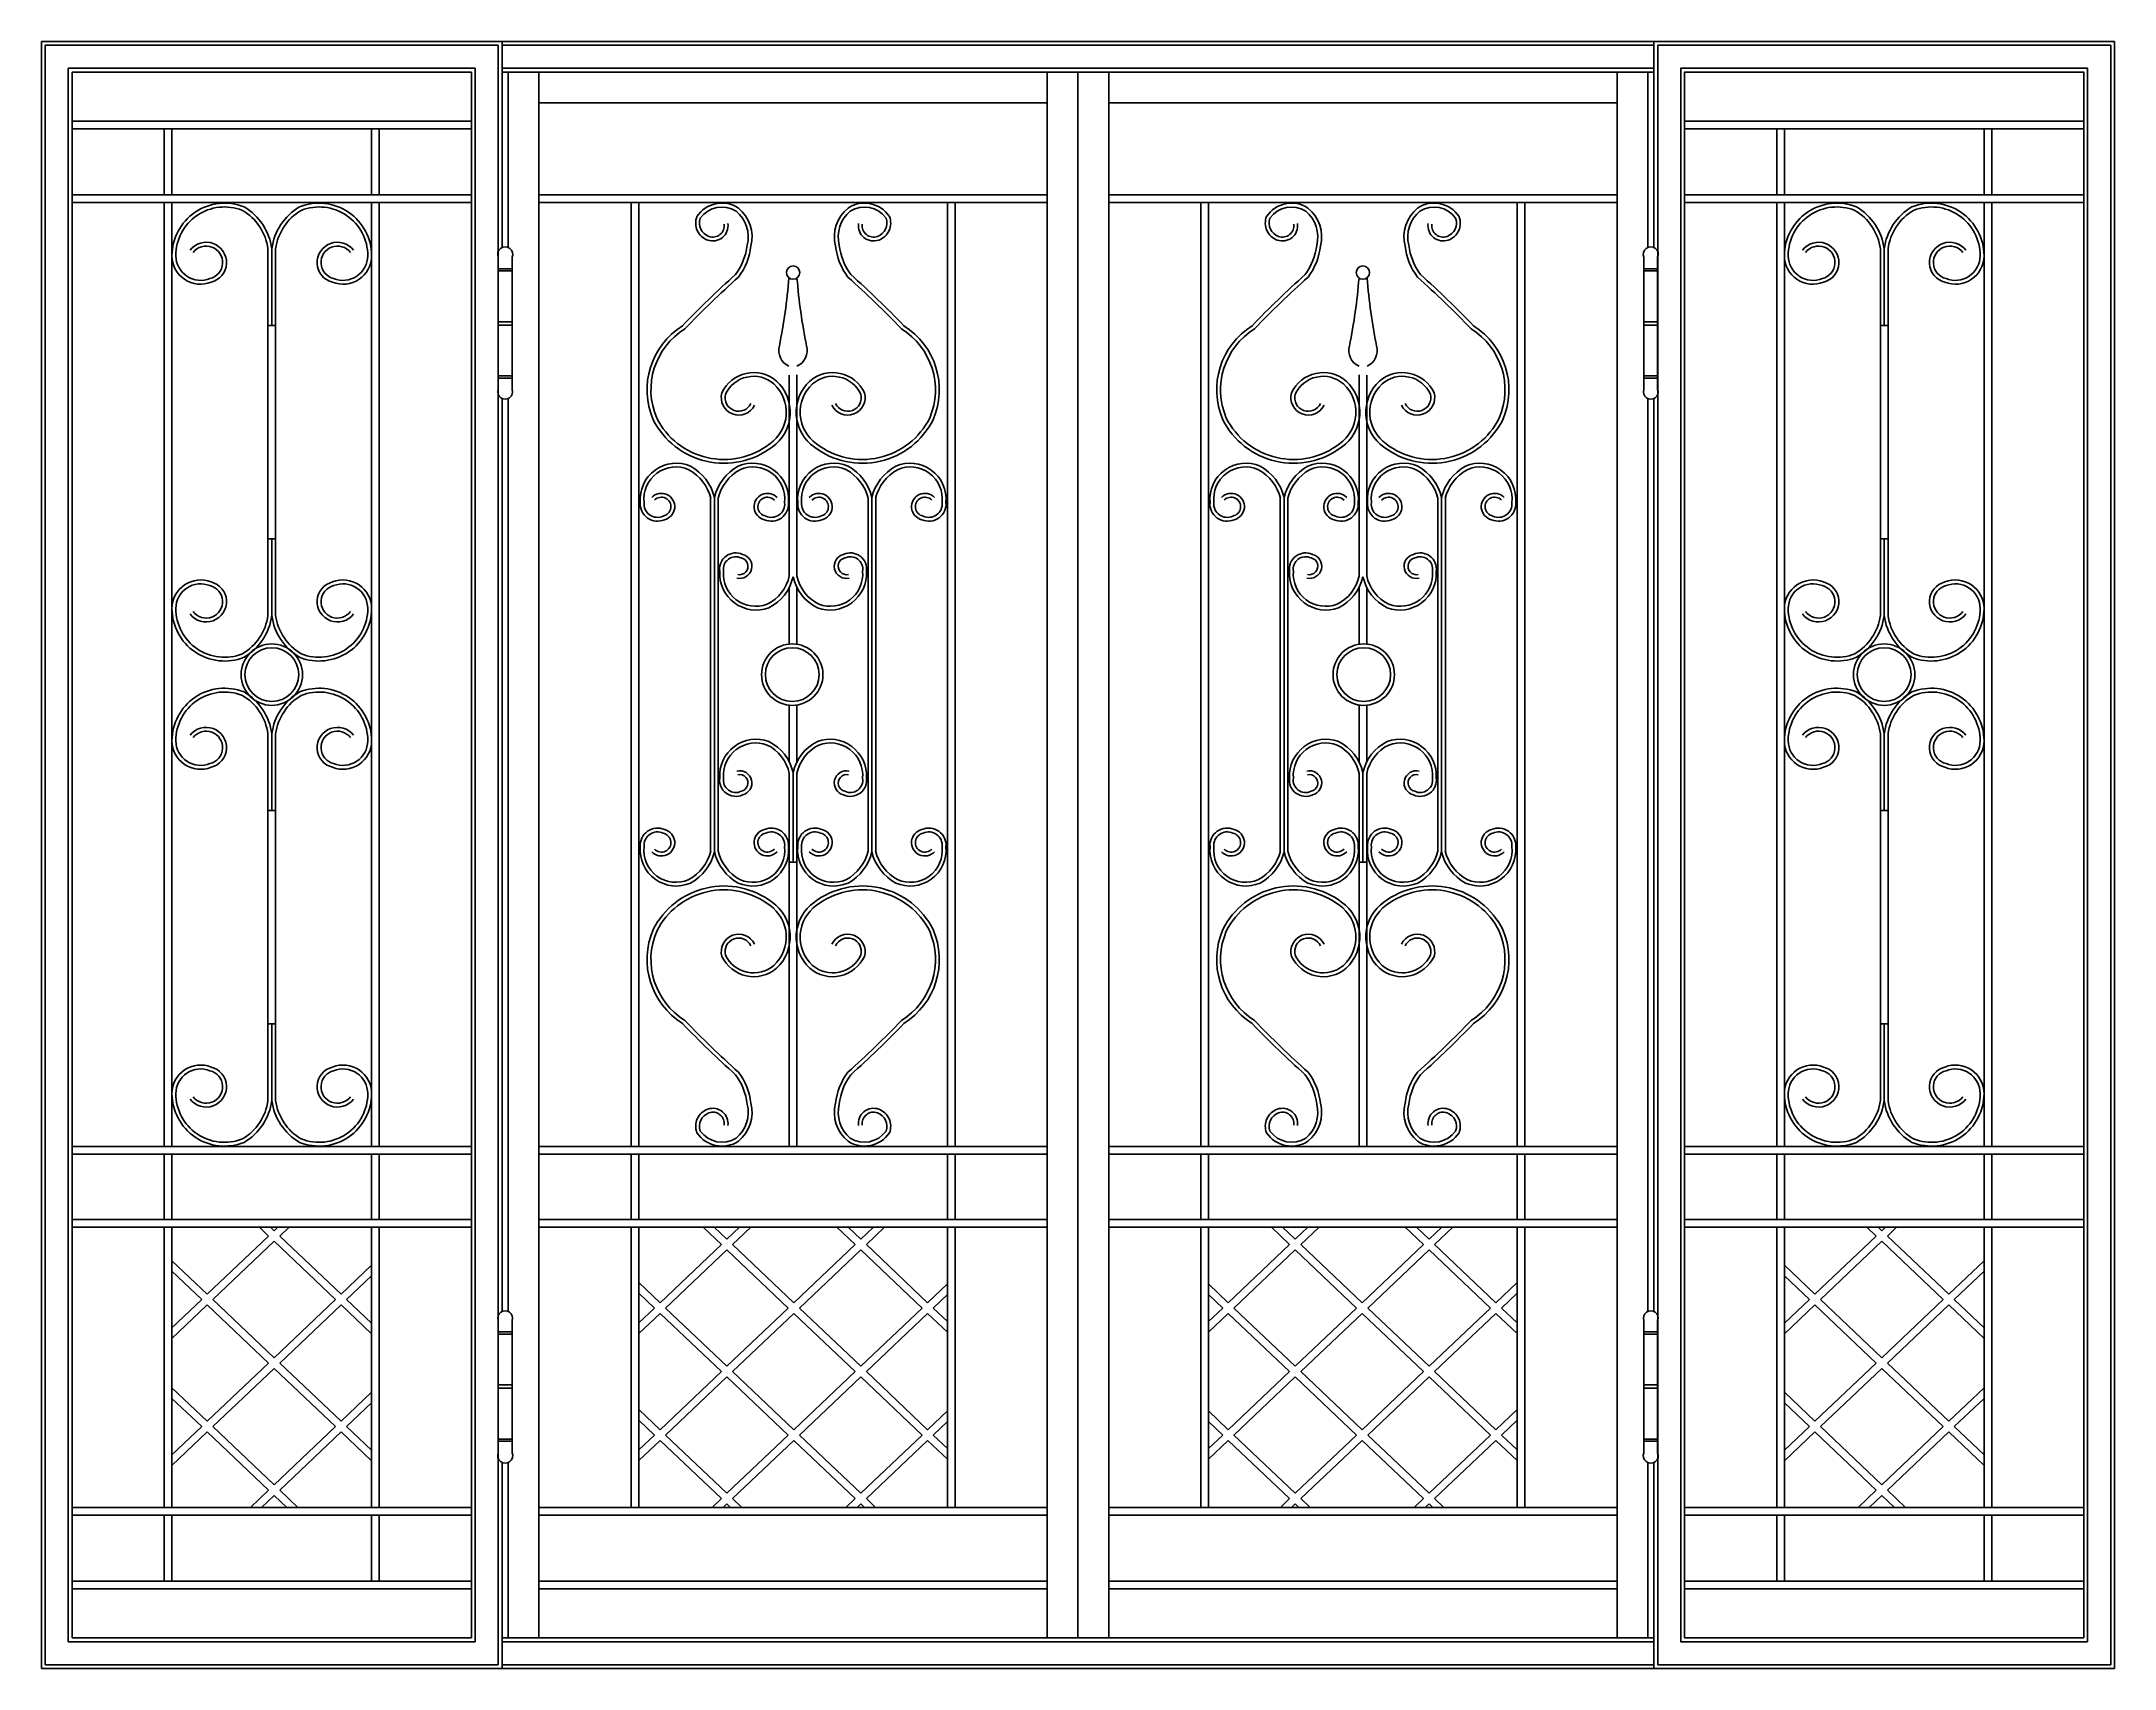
# Model space of a CAD drawing. Header units: metres. Extents: x 44435 to 47135, y 21053 to 23173.
import ezdxf

# ---------------------------------------------------------------- set-up
doc = ezdxf.new("R2010")
doc.units = ezdxf.units.M
doc.layers.add('3', color=3, linetype='Continuous')
doc.layers.add('4', color=4, linetype='Continuous')

msp = doc.modelspace()

# ---------------------------------------------------------------- linework, layer by layer
at = {"layer": '3'}
for p, q in [((46534.75, 23167.92), (45034.75, 23167.92)), ((46534.75, 23137.92), (45034.75, 23137.92)), ((44474.75, 23068.92), (44994.75, 23068.92)), ((44474.75, 23058.92), (44994.75, 23058.92)), ((44594.75, 22972.92), (44594.75, 23058.92)), ((44594.75, 23058.92), (44594.75, 22972.92)), ((44604.75, 22972.92), (44604.75, 23058.92)), ((44604.75, 23058.92), (44604.75, 22972.92)), ((44864.75, 22972.92), (44864.75, 23058.92)), ((44864.75, 23058.92), (44864.75, 22972.92)), ((44874.75, 22972.92), (44874.75, 23058.92)), ((44874.75, 23058.92), (44874.75, 22972.92)), ((47094.75, 23068.92), (46574.75, 23068.92)), ((47094.75, 23058.92), (46574.75, 23058.92)), ((46694.75, 23058.92), (46694.75, 22972.92)), ((46694.75, 22972.92), (46694.75, 23058.92)), ((46704.75, 23058.92), (46704.75, 22972.92)), ((46704.75, 22972.92), (46704.75, 23058.92)), ((46964.75, 23058.92), (46964.75, 22972.92)), ((46964.75, 22972.92), (46964.75, 23058.92)), ((46974.75, 23058.92), (46974.75, 22972.92)), ((46974.75, 22972.92), (46974.75, 23058.92)), ((44474.75, 22972.92), (44994.75, 22972.92)), ((44474.75, 22962.92), (44994.75, 22962.92)), ((44594.75, 21732.92), (44594.75, 22962.92)), ((44604.75, 21732.92), (44604.75, 22962.92)), ((44864.75, 21732.92), (44864.75, 22962.92)), ((44874.75, 21732.92), (44874.75, 22962.92)), ((45082.75, 22972.92), (45744.75, 22972.92)), ((45082.75, 22962.92), (45744.75, 22962.92)), ((45202.75, 21732.92), (45202.75, 22962.92)), ((45212.75, 21732.92), (45212.75, 22962.92)), ((45614.75, 21732.92), (45614.75, 22962.92)), ((45624.75, 21732.92), (45624.75, 22962.92)), ((46486.75, 22972.92), (45824.75, 22972.92)), ((46486.75, 22962.92), (45824.75, 22962.92)), ((45944.75, 21732.92), (45944.75, 22962.92)), ((45954.75, 21732.92), (45954.75, 22962.92)), ((46356.75, 21732.92), (46356.75, 22962.92)), ((46366.75, 21732.92), (46366.75, 22962.92)), ((47094.75, 22972.92), (46574.75, 22972.92)), ((47094.75, 22962.92), (46574.75, 22962.92)), ((46694.75, 21732.92), (46694.75, 22962.92)), ((46704.75, 21732.92), (46704.75, 22962.92)), ((46964.75, 21732.92), (46964.75, 22962.92)), ((46974.75, 21732.92), (46974.75, 22962.92)), ((44729.75, 22902.86), (44729.75, 22552.36)), ((44729.75, 22425.02), (44729.75, 22902.86)), ((44734.75, 22802.86), (44734.75, 22902.86)), ((44739.75, 22902.86), (44739.75, 22552.36)), ((44739.75, 22425.02), (44739.75, 22902.86)), ((46829.75, 22902.86), (46829.75, 22552.36)), ((46829.75, 22425.02), (46829.75, 22902.86)), ((46834.75, 22802.86), (46834.75, 22902.86)), ((46839.75, 22902.86), (46839.75, 22552.36)), ((46839.75, 22425.02), (46839.75, 22902.86)), ((45047.75, 22876.86), (45029.78, 22876.86)), ((45047.75, 22874.06), (45029.78, 22874.06)), ((46521.75, 22876.86), (46539.71, 22876.86)), ((46521.75, 22874.06), (46539.71, 22874.06)), ((44739.75, 22802.86), (44729.75, 22802.86)), ((45047.75, 22807.64), (45029.78, 22807.64)), ((45047.75, 22803.44), (45029.78, 22803.44)), ((46521.75, 22807.64), (46539.71, 22807.64)), ((46521.75, 22803.44), (46539.71, 22803.44)), ((46829.75, 22802.86), (46839.75, 22802.86)), ((45047.75, 22737.03), (45029.78, 22737.03)), ((45047.75, 22734.23), (45029.78, 22734.23)), ((45408.75, 22476.11), (45408.75, 22738.32)), ((45418.75, 22476.11), (45418.75, 22738.38)), ((46150.75, 22476.11), (46150.75, 22738.38)), ((46160.75, 22476.11), (46160.75, 22738.32)), ((46521.75, 22737.03), (46539.71, 22737.03)), ((46521.75, 22734.23), (46539.71, 22734.23)), ((45306.2, 22578.29), (45306.2, 22117.55)), ((45311.2, 22578.89), (45311.2, 22116.95)), ((45316.2, 22578.34), (45316.2, 22117.5)), ((45511.29, 22578.34), (45511.29, 22117.5)), ((45516.29, 22578.89), (45516.29, 22116.95)), ((45521.29, 22578.29), (45521.29, 22117.55)), ((46048.2, 22578.29), (46048.2, 22117.55)), ((46053.2, 22578.89), (46053.2, 22116.95)), ((46058.2, 22578.34), (46058.2, 22117.5)), ((46253.29, 22578.34), (46253.29, 22117.5)), ((46258.29, 22578.89), (46258.29, 22116.95)), ((46263.29, 22578.29), (46263.29, 22117.55)), ((44739.75, 22525.02), (44729.75, 22525.02)), ((44734.75, 22525.02), (44734.75, 22425.02)), ((46829.75, 22525.02), (46839.75, 22525.02)), ((46834.75, 22525.02), (46834.75, 22425.02)), ((45408.75, 22387.73), (45408.75, 22461.81)), ((45418.75, 22387.45), (45418.75, 22461.46)), ((46150.75, 22387.45), (46150.75, 22461.46)), ((46160.75, 22387.73), (46160.75, 22461.81)), ((45408.75, 22234.03), (45408.75, 22308.11)), ((45418.75, 22234.38), (45418.75, 22308.39)), ((46150.75, 22234.38), (46150.75, 22308.39)), ((46160.75, 22234.03), (46160.75, 22308.11)), ((44729.75, 22270.82), (44729.75, 21792.98)), ((44734.75, 22170.82), (44734.75, 22270.82)), ((44739.75, 22270.82), (44739.75, 21792.98)), ((46829.75, 22270.82), (46829.75, 21792.98)), ((46834.75, 22170.82), (46834.75, 22270.82)), ((46839.75, 22270.82), (46839.75, 21792.98)), ((45408.75, 22219.68), (45408.75, 21732.92)), ((45413.75, 22220.29), (45413.75, 22103.57)), ((45418.75, 22219.73), (45418.75, 21732.92)), ((46150.75, 22219.73), (46150.75, 21732.92)), ((46155.75, 22220.29), (46155.75, 22103.57)), ((46160.75, 22219.68), (46160.75, 21732.92)), ((44739.75, 22170.82), (44729.75, 22170.82)), ((46829.75, 22170.82), (46839.75, 22170.82)), ((44729.75, 21792.98), (44729.75, 22143.48)), ((44739.75, 21792.98), (44739.75, 22143.48)), ((46829.75, 21792.98), (46829.75, 22143.48)), ((46839.75, 21792.98), (46839.75, 22143.48)), ((45418.75, 22103.57), (45408.75, 22103.57)), ((46150.75, 22103.57), (46160.75, 22103.57)), ((44739.75, 21892.98), (44729.75, 21892.98)), ((44734.75, 21892.98), (44734.75, 21792.98)), ((46829.75, 21892.98), (46839.75, 21892.98)), ((46834.75, 21892.98), (46834.75, 21792.98)), ((44474.75, 21732.92), (44994.75, 21732.92)), ((44474.75, 21722.92), (44994.75, 21722.92)), ((44594.75, 21637.92), (44594.75, 21722.92)), ((44604.75, 21637.92), (44604.75, 21722.92)), ((44864.75, 21637.92), (44864.75, 21722.92)), ((44874.75, 21637.92), (44874.75, 21722.92)), ((45082.75, 21732.92), (45744.75, 21732.92)), ((45082.75, 21722.92), (45744.75, 21722.92)), ((45202.75, 21637.92), (45202.75, 21722.92)), ((45212.75, 21637.92), (45212.75, 21722.92)), ((45614.75, 21637.92), (45614.75, 21722.92)), ((45624.75, 21637.92), (45624.75, 21722.92)), ((46486.75, 21732.92), (45824.75, 21732.92)), ((46486.75, 21722.92), (45824.75, 21722.92)), ((45944.75, 21637.92), (45944.75, 21722.92)), ((45954.75, 21637.92), (45954.75, 21722.92)), ((46356.75, 21637.92), (46356.75, 21722.92)), ((46366.75, 21637.92), (46366.75, 21722.92)), ((47094.75, 21732.92), (46574.75, 21732.92)), ((47094.75, 21722.92), (46574.75, 21722.92)), ((46694.75, 21637.92), (46694.75, 21722.92)), ((46704.75, 21637.92), (46704.75, 21722.92)), ((46964.75, 21637.92), (46964.75, 21722.92)), ((46974.75, 21637.92), (46974.75, 21722.92)), ((44474.75, 21637.92), (44994.75, 21637.92)), ((44474.75, 21627.92), (44994.75, 21627.92)), ((44594.75, 21262.92), (44594.75, 21627.92)), ((44604.75, 21262.92), (44604.75, 21627.92)), ((44730.58, 21616.46), (44718.52, 21627.92)), ((44737.84, 21623.36), (44733.04, 21627.92)), ((44737.84, 21623.36), (44742.65, 21627.92)), ((44745.1, 21616.46), (44757.17, 21627.92)), ((44864.75, 21262.92), (44864.75, 21627.92)), ((44874.75, 21262.92), (44874.75, 21627.92)), ((45082.75, 21637.92), (45744.75, 21637.92)), ((45082.75, 21627.92), (45744.75, 21627.92)), ((45202.75, 21262.92), (45202.75, 21627.92)), ((45212.75, 21262.92), (45212.75, 21627.92)), ((45296.56, 21627.92), (45320.3, 21605.37)), ((45311.08, 21627.92), (45327.57, 21612.27)), ((45344.05, 21627.92), (45327.57, 21612.27)), ((45358.57, 21627.92), (45334.83, 21605.37)), ((45470.82, 21627.92), (45494.56, 21605.37)), ((45485.34, 21627.92), (45501.82, 21612.27)), ((45518.3, 21627.92), (45501.82, 21612.27)), ((45532.82, 21627.92), (45509.08, 21605.37)), ((45614.75, 21262.92), (45614.75, 21627.92)), ((45624.75, 21262.92), (45624.75, 21627.92)), ((46486.75, 21637.92), (45824.75, 21637.92)), ((46486.75, 21627.92), (45824.75, 21627.92)), ((45944.75, 21262.92), (45944.75, 21627.92)), ((45954.75, 21262.92), (45954.75, 21627.92)), ((46036.67, 21627.92), (46060.41, 21605.37)), ((46051.19, 21627.92), (46067.67, 21612.27)), ((46084.16, 21627.92), (46067.67, 21612.27)), ((46098.68, 21627.92), (46074.93, 21605.37)), ((46210.92, 21627.92), (46234.67, 21605.37)), ((46225.44, 21627.92), (46241.93, 21612.27)), ((46258.41, 21627.92), (46241.93, 21612.27)), ((46272.93, 21627.92), (46249.19, 21605.37)), ((46356.75, 21262.92), (46356.75, 21627.92)), ((46366.75, 21262.92), (46366.75, 21627.92)), ((47094.75, 21637.92), (46574.75, 21637.92)), ((47094.75, 21627.92), (46574.75, 21627.92)), ((46694.75, 21262.92), (46694.75, 21627.92)), ((46704.75, 21262.92), (46704.75, 21627.92)), ((46824.39, 21616.46), (46812.32, 21627.92)), ((46831.65, 21623.36), (46826.84, 21627.92)), ((46831.65, 21623.36), (46836.45, 21627.92)), ((46838.91, 21616.46), (46850.98, 21627.92)), ((46964.75, 21262.92), (46964.75, 21627.92)), ((46974.75, 21262.92), (46974.75, 21627.92)), ((44650.72, 21540.61), (44730.58, 21616.46)), ((44657.98, 21533.71), (44737.84, 21609.56)), ((44817.71, 21533.71), (44737.84, 21609.56)), ((44824.97, 21540.61), (44745.1, 21616.46)), ((45320.3, 21605.37), (45240.44, 21529.52)), ((45334.83, 21605.37), (45414.69, 21529.52)), ((45494.56, 21605.37), (45414.69, 21529.52)), ((45509.08, 21605.37), (45588.95, 21529.52)), ((46060.41, 21605.37), (45980.54, 21529.52)), ((46074.93, 21605.37), (46154.8, 21529.52)), ((46234.67, 21605.37), (46154.8, 21529.52)), ((46249.19, 21605.37), (46329.05, 21529.52)), ((46744.52, 21540.61), (46824.39, 21616.46)), ((46751.78, 21533.71), (46831.65, 21609.56)), ((46911.52, 21533.71), (46831.65, 21609.56)), ((46918.78, 21540.61), (46838.91, 21616.46)), ((44650.72, 21540.61), (44604.75, 21584.27)), ((44824.97, 21540.61), (44864.75, 21578.38)), ((45327.57, 21598.48), (45247.7, 21522.62)), ((45327.57, 21598.48), (45407.43, 21522.62)), ((45501.82, 21598.48), (45421.95, 21522.62)), ((45501.82, 21598.48), (45581.69, 21522.62)), ((46067.67, 21598.48), (45987.81, 21522.62)), ((46067.67, 21598.48), (46147.54, 21522.62)), ((46241.93, 21598.48), (46162.06, 21522.62)), ((46241.93, 21598.48), (46321.79, 21522.62)), ((46744.52, 21540.61), (46704.75, 21578.38)), ((46918.78, 21540.61), (46964.75, 21584.27)), ((44643.46, 21533.71), (44604.75, 21570.48)), ((44832.23, 21533.71), (44864.75, 21564.59)), ((45212.75, 21555.82), (45240.44, 21529.52)), ((45614.75, 21554.02), (45588.95, 21529.52)), ((45954.75, 21554.02), (45980.54, 21529.52)), ((46356.75, 21555.82), (46329.05, 21529.52)), ((46737.26, 21533.71), (46704.75, 21564.59)), ((46926.04, 21533.71), (46964.75, 21570.48)), ((44604.75, 21496.95), (44643.46, 21533.71)), ((44604.75, 21483.16), (44650.72, 21526.82)), ((44730.58, 21450.96), (44650.72, 21526.82)), ((44737.84, 21457.86), (44657.98, 21533.71)), ((44737.84, 21457.86), (44817.71, 21533.71)), ((44745.1, 21450.96), (44824.97, 21526.82)), ((44864.75, 21489.04), (44824.97, 21526.82)), ((44864.75, 21502.83), (44832.23, 21533.71)), ((45212.75, 21542.03), (45233.18, 21522.62)), ((45233.18, 21522.62), (45212.75, 21503.22)), ((45247.7, 21522.62), (45327.57, 21446.77)), ((45407.43, 21522.62), (45327.57, 21446.77)), ((45421.95, 21522.62), (45501.82, 21446.77)), ((45581.69, 21522.62), (45501.82, 21446.77)), ((45614.75, 21540.23), (45596.21, 21522.62)), ((45596.21, 21522.62), (45614.75, 21505.02)), ((45954.75, 21540.23), (45973.28, 21522.62)), ((45973.28, 21522.62), (45954.75, 21505.02)), ((45987.81, 21522.62), (46067.67, 21446.77)), ((46147.54, 21522.62), (46067.67, 21446.77)), ((46162.06, 21522.62), (46241.93, 21446.77)), ((46321.79, 21522.62), (46241.93, 21446.77)), ((46356.75, 21542.03), (46336.32, 21522.62)), ((46336.32, 21522.62), (46356.75, 21503.22)), ((46704.75, 21502.83), (46737.26, 21533.71)), ((46704.75, 21489.04), (46744.52, 21526.82)), ((46824.39, 21450.96), (46744.52, 21526.82)), ((46831.65, 21457.86), (46751.78, 21533.71)), ((46831.65, 21457.86), (46911.52, 21533.71)), ((46838.91, 21450.96), (46918.78, 21526.82)), ((46964.75, 21483.16), (46918.78, 21526.82)), ((46964.75, 21496.95), (46926.04, 21533.71)), ((45240.44, 21515.73), (45212.75, 21489.43)), ((45240.44, 21515.73), (45320.3, 21439.88)), ((45414.69, 21515.73), (45334.83, 21439.88)), ((45414.69, 21515.73), (45494.56, 21439.88)), ((45588.95, 21515.73), (45509.08, 21439.88)), ((45588.95, 21515.73), (45614.75, 21491.23)), ((45980.54, 21515.73), (45954.75, 21491.23)), ((45980.54, 21515.73), (46060.41, 21439.88)), ((46154.8, 21515.73), (46074.93, 21439.88)), ((46154.8, 21515.73), (46234.67, 21439.88)), ((46329.05, 21515.73), (46249.19, 21439.88)), ((46329.05, 21515.73), (46356.75, 21489.43)), ((45047.75, 21491.61), (45029.78, 21491.61)), ((45047.75, 21488.81), (45029.78, 21488.81)), ((46521.75, 21491.61), (46539.71, 21491.61)), ((46521.75, 21488.81), (46539.71, 21488.81)), ((44650.72, 21375.11), (44730.58, 21450.96)), ((44657.98, 21368.22), (44737.84, 21444.07)), ((44817.71, 21368.22), (44737.84, 21444.07)), ((44824.97, 21375.11), (44745.1, 21450.96)), ((45320.3, 21439.88), (45240.44, 21364.02)), ((45334.83, 21439.88), (45414.69, 21364.02)), ((45494.56, 21439.88), (45414.69, 21364.02)), ((45509.08, 21439.88), (45588.95, 21364.02)), ((46060.41, 21439.88), (45980.54, 21364.02)), ((46074.93, 21439.88), (46154.8, 21364.02)), ((46234.67, 21439.88), (46154.8, 21364.02)), ((46249.19, 21439.88), (46329.05, 21364.02)), ((46744.52, 21375.11), (46824.39, 21450.96)), ((46751.78, 21368.22), (46831.65, 21444.07)), ((46911.52, 21368.22), (46831.65, 21444.07)), ((46918.78, 21375.11), (46838.91, 21450.96)), ((44650.72, 21375.11), (44604.75, 21418.77)), ((44824.97, 21375.11), (44864.75, 21412.89)), ((45047.75, 21422.4), (45029.78, 21422.4)), ((45047.75, 21418.2), (45029.78, 21418.2)), ((45327.57, 21432.98), (45247.7, 21357.13)), ((45327.57, 21432.98), (45407.43, 21357.13)), ((45501.82, 21432.98), (45421.95, 21357.13)), ((45501.82, 21432.98), (45581.69, 21357.13)), ((46067.67, 21432.98), (45987.81, 21357.13)), ((46067.67, 21432.98), (46147.54, 21357.13)), ((46241.93, 21432.98), (46162.06, 21357.13)), ((46241.93, 21432.98), (46321.79, 21357.13)), ((46521.75, 21422.4), (46539.71, 21422.4)), ((46521.75, 21418.2), (46539.71, 21418.2)), ((46744.52, 21375.11), (46704.75, 21412.89)), ((46918.78, 21375.11), (46964.75, 21418.77)), ((44643.46, 21368.22), (44604.75, 21404.98)), ((44832.23, 21368.22), (44864.75, 21399.1)), ((45212.75, 21390.32), (45240.44, 21364.02)), ((45614.75, 21388.53), (45588.95, 21364.02)), ((45954.75, 21388.53), (45980.54, 21364.02)), ((46356.75, 21390.32), (46329.05, 21364.02)), ((46737.26, 21368.22), (46704.75, 21399.1)), ((46926.04, 21368.22), (46964.75, 21404.98)), ((44604.75, 21331.45), (44643.46, 21368.22)), ((44604.75, 21317.66), (44650.72, 21361.32)), ((44730.58, 21285.47), (44650.72, 21361.32)), ((44737.84, 21292.37), (44657.98, 21368.22)), ((44737.84, 21292.37), (44817.71, 21368.22)), ((44745.1, 21285.47), (44824.97, 21361.32)), ((44864.75, 21323.55), (44824.97, 21361.32)), ((44864.75, 21337.34), (44832.23, 21368.22)), ((45212.75, 21376.53), (45233.18, 21357.13)), ((45233.18, 21357.13), (45212.75, 21337.72)), ((45247.7, 21357.13), (45327.57, 21281.28)), ((45407.43, 21357.13), (45327.57, 21281.28)), ((45421.95, 21357.13), (45501.82, 21281.28)), ((45581.69, 21357.13), (45501.82, 21281.28)), ((45614.75, 21374.73), (45596.21, 21357.13)), ((45596.21, 21357.13), (45614.75, 21339.52)), ((45954.75, 21374.73), (45973.28, 21357.13)), ((45973.28, 21357.13), (45954.75, 21339.52)), ((45987.81, 21357.13), (46067.67, 21281.28)), ((46147.54, 21357.13), (46067.67, 21281.28)), ((46162.06, 21357.13), (46241.93, 21281.28)), ((46321.79, 21357.13), (46241.93, 21281.28)), ((46356.75, 21376.53), (46336.32, 21357.13)), ((46336.32, 21357.13), (46356.75, 21337.72)), ((46704.75, 21337.34), (46737.26, 21368.22)), ((46704.75, 21323.55), (46744.52, 21361.32)), ((46824.39, 21285.47), (46744.52, 21361.32)), ((46831.65, 21292.37), (46751.78, 21368.22)), ((46831.65, 21292.37), (46911.52, 21368.22)), ((46838.91, 21285.47), (46918.78, 21361.32)), ((46964.75, 21317.66), (46918.78, 21361.32)), ((46964.75, 21331.45), (46926.04, 21368.22)), ((45047.75, 21351.78), (45029.78, 21351.78)), ((45047.75, 21348.98), (45029.78, 21348.98)), ((45240.44, 21350.23), (45212.75, 21323.93)), ((45240.44, 21350.23), (45320.3, 21274.38)), ((45414.69, 21350.23), (45334.83, 21274.38)), ((45414.69, 21350.23), (45494.56, 21274.38)), ((45588.95, 21350.23), (45509.08, 21274.38)), ((45588.95, 21350.23), (45614.75, 21325.73)), ((45980.54, 21350.23), (45954.75, 21325.73)), ((45980.54, 21350.23), (46060.41, 21274.38)), ((46154.8, 21350.23), (46074.93, 21274.38)), ((46154.8, 21350.23), (46234.67, 21274.38)), ((46329.05, 21350.23), (46249.19, 21274.38)), ((46329.05, 21350.23), (46356.75, 21323.93)), ((46521.75, 21351.78), (46539.71, 21351.78)), ((46521.75, 21348.98), (46539.71, 21348.98)), ((44706.84, 21262.92), (44730.58, 21285.47)), ((44721.36, 21262.92), (44737.84, 21278.57)), ((44754.33, 21262.92), (44737.84, 21278.57)), ((44768.85, 21262.92), (44745.1, 21285.47)), ((46800.64, 21262.92), (46824.39, 21285.47)), ((46815.17, 21262.92), (46831.65, 21278.57)), ((46848.13, 21262.92), (46831.65, 21278.57)), ((46862.65, 21262.92), (46838.91, 21285.47)), ((44474.75, 21262.92), (44994.75, 21262.92)), ((44474.75, 21252.92), (44994.75, 21252.92)), ((44594.75, 21166.92), (44594.75, 21252.92)), ((44604.75, 21166.92), (44604.75, 21252.92)), ((44864.75, 21166.92), (44864.75, 21252.92)), ((44874.75, 21166.92), (44874.75, 21252.92)), ((45082.75, 21262.92), (45744.75, 21262.92)), ((45082.75, 21252.92), (45744.75, 21252.92)), ((45320.3, 21274.38), (45308.24, 21262.92)), ((45327.57, 21267.49), (45322.76, 21262.92)), ((45327.57, 21267.49), (45332.37, 21262.92)), ((45334.83, 21274.38), (45346.89, 21262.92)), ((45494.56, 21274.38), (45482.49, 21262.92)), ((45501.82, 21267.49), (45497.01, 21262.92)), ((45501.82, 21267.49), (45506.63, 21262.92)), ((45509.08, 21274.38), (45521.15, 21262.92)), ((46486.75, 21262.92), (45824.75, 21262.92)), ((46486.75, 21252.92), (45824.75, 21252.92)), ((46060.41, 21274.38), (46048.34, 21262.92)), ((46067.67, 21267.49), (46062.87, 21262.92)), ((46067.67, 21267.49), (46072.48, 21262.92)), ((46074.93, 21274.38), (46087, 21262.92)), ((46234.67, 21274.38), (46222.6, 21262.92)), ((46241.93, 21267.49), (46237.12, 21262.92)), ((46241.93, 21267.49), (46246.73, 21262.92)), ((46249.19, 21274.38), (46261.26, 21262.92)), ((47094.75, 21262.92), (46574.75, 21262.92)), ((47094.75, 21252.92), (46574.75, 21252.92)), ((46694.75, 21166.92), (46694.75, 21252.92)), ((46704.75, 21166.92), (46704.75, 21252.92)), ((46964.75, 21166.92), (46964.75, 21252.92)), ((46974.75, 21166.92), (46974.75, 21252.92)), ((44474.75, 21166.92), (44994.75, 21166.92)), ((44474.75, 21156.92), (44994.75, 21156.92)), ((45082.75, 21166.92), (45744.75, 21166.92)), ((45082.75, 21156.92), (45744.75, 21156.92)), ((46486.75, 21166.92), (45824.75, 21166.92)), ((46486.75, 21156.92), (45824.75, 21156.92)), ((47094.75, 21166.92), (46574.75, 21166.92)), ((47094.75, 21156.92), (46574.75, 21156.92)), ((46534.75, 21087.92), (45034.75, 21087.92)), ((46534.75, 21057.92), (45034.75, 21057.92))]:
    msp.add_line(p, q, dxfattribs=at)
for points in [[(44439.55, 21057.92), (44439.55, 23167.92), (45029.55, 23167.92), (45029.55, 21057.92)], [(47129.75, 21057.92), (47129.75, 23167.92), (46539.75, 23167.92), (46539.75, 21057.92)], [(44469.55, 21087.92), (44469.55, 23137.92), (44999.55, 23137.92), (44999.55, 21087.92)], [(47099.75, 21087.92), (47099.75, 23137.92), (46569.75, 23137.92), (46569.75, 21087.92)]]:
    msp.add_lwpolyline(points, close=True, dxfattribs=at)
for points in [[(44734.75, 22902.86, 0.23), (44698.59, 22957.39, 0.53), (44604.75, 22893.73, 0.53), (44655.73, 22859.26, 1.41), (44628.29, 22900.89, 0.86)], [(44729.75, 22902.86, 0.23), (44696.4, 22952.87, 0.53), (44609.75, 22893.73, 0.53), (44654.19, 22864.03, 1.42), (44632.27, 22897.87, 1.42)], [(44734.75, 22902.86, -0.23), (44770.91, 22957.39, -0.53), (44864.74, 22893.73, -0.53), (44813.76, 22859.26, -1.41), (44841.2, 22900.89, -0.86)], [(44739.75, 22902.86, -0.23), (44773.1, 22952.87, -0.53), (44859.74, 22893.73, -0.53), (44815.3, 22864.03, -1.42), (44837.22, 22897.87, -1.42)], [(45323.81, 22934.9, -0.56), (45304.09, 22918.79, -0.41), (45292.87, 22942.55, -0.4), (45339.48, 22951.79, -0.29), (45353.84, 22907.42, -0.13), (45338.81, 22869.18, 0.02), (45269.57, 22802.32, 0.37), (45231.49, 22680.11, 0.47), (45386.22, 22644.45, 0.48), (45392.01, 22730.43, 0.5), (45320.99, 22714.97, 0.92), (45363.31, 22699.04, 0.92)], [(45328.77, 22935.54, -0.56), (45302.43, 22914.07, -0.42), (45288.41, 22944.88, -0.41), (45342.41, 22955.85, -0.29), (45358.76, 22906.47, -0.13), (45342.54, 22865.8, 0.02), (45272.76, 22798.42, 0.37), (45236.03, 22682.19, 0.47), (45383.25, 22648.47, 0.48), (45388.68, 22726.7, 0.5), (45325.71, 22713.25, 0.91), (45358.8, 22701.19, 0.79)], [(45503.81, 22934.9, 0.56), (45523.53, 22918.79, 0.41), (45534.74, 22942.55, 0.4), (45488.14, 22951.79, 0.29), (45473.78, 22907.42, 0.13), (45488.8, 22869.18, -0.02), (45558.05, 22802.32, -0.37), (45596.13, 22680.11, -0.47), (45441.39, 22644.45, -0.48), (45435.61, 22730.43, -0.5), (45506.62, 22714.97, -0.92), (45464.31, 22699.04, -0.92)], [(45498.85, 22935.54, 0.56), (45525.19, 22914.07, 0.42), (45539.21, 22944.88, 0.41), (45485.2, 22955.85, 0.29), (45468.86, 22906.47, 0.13), (45485.08, 22865.8, -0.02), (45554.85, 22798.42, -0.37), (45591.58, 22682.19, -0.47), (45444.36, 22648.47, -0.48), (45438.94, 22726.7, -0.5), (45501.91, 22713.25, -0.91), (45468.82, 22701.19, -0.79)], [(46065.69, 22934.9, -0.56), (46045.96, 22918.79, -0.41), (46034.75, 22942.55, -0.4), (46081.35, 22951.79, -0.29), (46095.71, 22907.42, -0.13), (46080.69, 22869.18, 0.02), (46011.45, 22802.32, 0.37), (45973.36, 22680.11, 0.47), (46128.1, 22644.45, 0.48), (46133.89, 22730.43, 0.5), (46062.87, 22714.97, 0.92), (46105.19, 22699.04, 0.92)], [(46070.64, 22935.54, -0.56), (46044.3, 22914.07, -0.42), (46030.28, 22944.88, -0.41), (46084.29, 22955.85, -0.29), (46100.63, 22906.47, -0.13), (46084.41, 22865.8, 0.02), (46014.64, 22798.42, 0.37), (45977.91, 22682.19, 0.47), (46125.13, 22648.47, 0.48), (46130.55, 22726.7, 0.5), (46067.59, 22713.25, 0.91), (46100.67, 22701.19, 0.79)], [(46245.68, 22934.9, 0.56), (46265.4, 22918.79, 0.41), (46276.62, 22942.55, 0.4), (46230.01, 22951.79, 0.29), (46215.65, 22907.42, 0.13), (46230.68, 22869.18, -0.02), (46299.92, 22802.32, -0.37), (46338.01, 22680.11, -0.47), (46183.27, 22644.45, -0.48), (46177.48, 22730.43, -0.5), (46248.5, 22714.97, -0.92), (46206.18, 22699.04, -0.92)], [(46240.72, 22935.54, 0.56), (46267.06, 22914.07, 0.42), (46281.09, 22944.88, 0.41), (46227.08, 22955.85, 0.29), (46210.73, 22906.47, 0.13), (46226.96, 22865.8, -0.02), (46296.73, 22798.42, -0.37), (46333.46, 22682.19, -0.47), (46186.24, 22648.47, -0.48), (46180.82, 22726.7, -0.5), (46243.78, 22713.25, -0.91), (46210.69, 22701.19, -0.79)], [(46834.75, 22902.86, 0.23), (46798.59, 22957.39, 0.53), (46704.75, 22893.73, 0.53), (46755.73, 22859.26, 1.41), (46728.29, 22900.89, 0.86)], [(46829.75, 22902.86, 0.23), (46796.4, 22952.87, 0.53), (46709.75, 22893.73, 0.53), (46754.19, 22864.03, 1.42), (46732.27, 22897.87, 1.42)], [(46834.75, 22902.86, -0.23), (46870.91, 22957.39, -0.53), (46964.74, 22893.73, -0.53), (46913.76, 22859.26, -1.41), (46941.2, 22900.89, -0.86)], [(46839.75, 22902.86, -0.23), (46873.1, 22952.87, -0.53), (46959.74, 22893.73, -0.53), (46915.3, 22864.03, -1.42), (46937.22, 22897.87, -1.42)], [(45408.23, 22749.85, -0.37), (45395.79, 22776.23, 0.03), (45408.23, 22864.65, 0.11)], [(45418.75, 22749.85, 0.37), (45431.18, 22776.23, -0.03), (45418.75, 22864.65, -0.11)], [(46150.75, 22749.85, -0.37), (46138.31, 22776.23, 0.03), (46150.75, 22864.65, 0.11)], [(46161.26, 22749.85, 0.37), (46173.7, 22776.23, -0.03), (46161.26, 22864.65, -0.11)], [(45311.2, 22578.89, 0.21), (45280.21, 22619.44, 0.57), (45214.69, 22572.06, 0.57), (45246.01, 22549.79, 1.35), (45229.51, 22578.66, 1.56)], [(45306.34, 22577.72, 0.21), (45277.99, 22614.95, 0.58), (45219.72, 22572.08, 0.59), (45244.43, 22554.56, 1.38), (45233.14, 22575.23, 1.38)], [(45311.2, 22578.89, -0.21), (45342.19, 22619.44, -0.57), (45407.7, 22572.06, -0.57), (45376.39, 22549.79, -1.35), (45392.89, 22578.66, -1.56)], [(45316.06, 22577.72, -0.21), (45344.41, 22614.95, -0.58), (45402.68, 22572.08, -0.59), (45377.97, 22554.56, -1.38), (45389.26, 22575.23, -1.38)], [(45516.29, 22578.89, 0.21), (45485.3, 22619.44, 0.57), (45419.79, 22572.06, 0.57), (45451.11, 22549.79, 1.35), (45434.6, 22578.66, 1.56)], [(45511.43, 22577.72, 0.21), (45483.09, 22614.95, 0.58), (45424.81, 22572.08, 0.59), (45449.53, 22554.56, 1.38), (45438.24, 22575.23, 1.38)], [(45516.29, 22578.89, -0.21), (45547.28, 22619.44, -0.57), (45612.8, 22572.06, -0.57), (45581.48, 22549.79, -1.35), (45597.98, 22578.66, -1.56)], [(45521.15, 22577.72, -0.21), (45549.5, 22614.95, -0.58), (45607.78, 22572.08, -0.59), (45583.06, 22554.56, -1.38), (45594.35, 22575.23, -1.38)], [(46053.2, 22578.89, 0.21), (46022.21, 22619.44, 0.57), (45956.69, 22572.06, 0.57), (45988.01, 22549.79, 1.35), (45971.51, 22578.66, 1.56)], [(46048.34, 22577.72, 0.21), (46019.99, 22614.95, 0.58), (45961.72, 22572.08, 0.59), (45986.43, 22554.56, 1.38), (45975.14, 22575.23, 1.38)], [(46053.2, 22578.89, -0.21), (46084.19, 22619.44, -0.57), (46149.7, 22572.06, -0.57), (46118.39, 22549.79, -1.35), (46134.89, 22578.66, -1.56)], [(46058.06, 22577.72, -0.21), (46086.41, 22614.95, -0.58), (46144.68, 22572.08, -0.59), (46119.97, 22554.56, -1.38), (46131.26, 22575.23, -1.38)], [(46258.29, 22578.89, 0.21), (46227.3, 22619.44, 0.57), (46161.79, 22572.06, 0.57), (46193.11, 22549.79, 1.35), (46176.6, 22578.66, 1.56)], [(46253.43, 22577.72, 0.21), (46225.09, 22614.95, 0.58), (46166.81, 22572.08, 0.59), (46191.53, 22554.56, 1.38), (46180.24, 22575.23, 1.38)], [(46258.29, 22578.89, -0.21), (46289.28, 22619.44, -0.57), (46354.8, 22572.06, -0.57), (46323.48, 22549.79, -1.35), (46339.98, 22578.66, -1.56)], [(46263.15, 22577.72, -0.21), (46291.5, 22614.95, -0.58), (46349.78, 22572.08, -0.59), (46325.06, 22554.56, -1.38), (46336.35, 22575.23, -1.38)], [(45413.57, 22475.56, -0.23), (45382.03, 22435.01, -0.54), (45318.07, 22482.39, -0.59), (45347.83, 22504.66, -0.99), (45340.43, 22473.56, -1.56)], [(45408.69, 22476.62, -0.23), (45380.03, 22439.6, -0.55), (45323.1, 22482.61, -0.61), (45346.18, 22499.91, -1.01), (45341.53, 22478.43, -1.01)], [(45413.75, 22475.56, 0.23), (45445.29, 22435.01, 0.54), (45509.25, 22482.39, 0.59), (45479.49, 22504.66, 0.99), (45486.89, 22473.56, 1.56)], [(45418.63, 22476.62, 0.23), (45447.29, 22439.6, 0.55), (45504.22, 22482.61, 0.61), (45481.14, 22499.91, 1.01), (45485.79, 22478.43, 1.01)], [(46155.75, 22475.56, -0.23), (46124.2, 22435.01, -0.54), (46060.25, 22482.39, -0.59), (46090.01, 22504.66, -0.99), (46082.61, 22473.56, -1.56)], [(46150.86, 22476.62, -0.23), (46122.2, 22439.6, -0.55), (46065.27, 22482.61, -0.61), (46088.35, 22499.91, -1.01), (46083.7, 22478.43, -1.01)], [(46155.92, 22475.56, 0.23), (46187.47, 22435.01, 0.54), (46251.42, 22482.39, 0.59), (46221.66, 22504.66, 0.99), (46229.06, 22473.56, 1.56)], [(46160.81, 22476.62, 0.23), (46189.46, 22439.6, 0.55), (46246.39, 22482.61, 0.61), (46223.31, 22499.91, 1.01), (46227.96, 22478.43, 1.01)], [(44734.75, 22425.02, -0.23), (44698.59, 22370.49, -0.53), (44604.75, 22434.15, -0.53), (44655.73, 22468.62, -1.41), (44628.29, 22426.99, -0.86)], [(44729.75, 22425.02, -0.23), (44696.4, 22375.01, -0.53), (44609.75, 22434.15, -0.53), (44654.19, 22463.85, -1.42), (44632.27, 22430.01, -1.42)], [(44734.75, 22425.02, 0.23), (44770.91, 22370.49, 0.53), (44864.74, 22434.15, 0.53), (44813.76, 22468.62, 1.41), (44841.2, 22426.99, 0.86)], [(44739.75, 22425.02, 0.23), (44773.1, 22375.01, 0.53), (44859.74, 22434.15, 0.53), (44815.3, 22463.85, 1.42), (44837.22, 22430.01, 1.42)], [(46834.75, 22425.02, -0.23), (46798.59, 22370.49, -0.53), (46704.75, 22434.15, -0.53), (46755.73, 22468.62, -1.41), (46728.29, 22426.99, -0.86)], [(46829.75, 22425.02, -0.23), (46796.4, 22375.01, -0.53), (46709.75, 22434.15, -0.53), (46754.19, 22463.85, -1.42), (46732.27, 22430.01, -1.42)], [(46834.75, 22425.02, 0.23), (46870.91, 22370.49, 0.53), (46964.74, 22434.15, 0.53), (46913.76, 22468.62, 1.41), (46941.2, 22426.99, 0.86)], [(46839.75, 22425.02, 0.23), (46873.1, 22375.01, 0.53), (46959.74, 22434.15, 0.53), (46915.3, 22463.85, 1.42), (46937.22, 22430.01, 1.42)], [(44734.75, 22270.82, 0.23), (44698.59, 22325.35, 0.53), (44604.75, 22261.69, 0.53), (44655.73, 22227.22, 1.41), (44628.29, 22268.85, 0.86)], [(44734.75, 22270.82, -0.23), (44770.91, 22325.35, -0.53), (44864.74, 22261.69, -0.53), (44813.76, 22227.22, -1.41), (44841.2, 22268.85, -0.86)], [(46834.75, 22270.82, 0.23), (46798.59, 22325.35, 0.53), (46704.75, 22261.69, 0.53), (46755.73, 22227.22, 1.41), (46728.29, 22268.85, 0.86)], [(46834.75, 22270.82, -0.23), (46870.91, 22325.35, -0.53), (46964.74, 22261.69, -0.53), (46913.76, 22227.22, -1.41), (46941.2, 22268.85, -0.86)], [(44729.75, 22270.82, 0.23), (44696.4, 22320.84, 0.53), (44609.75, 22261.69, 0.53), (44654.19, 22232, 1.42), (44632.27, 22265.83, 1.42)], [(44739.75, 22270.82, -0.23), (44773.1, 22320.84, -0.53), (44859.74, 22261.69, -0.53), (44815.3, 22232, -1.42), (44837.22, 22265.83, -1.42)], [(46829.75, 22270.82, 0.23), (46796.4, 22320.84, 0.53), (46709.75, 22261.69, 0.53), (46754.19, 22232, 1.42), (46732.27, 22265.83, 1.42)], [(46839.75, 22270.82, -0.23), (46873.1, 22320.84, -0.53), (46959.74, 22261.69, -0.53), (46915.3, 22232, -1.42), (46937.22, 22265.83, -1.42)], [(45413.57, 22220.29, 0.23), (45382.03, 22260.83, 0.54), (45318.07, 22213.45, 0.59), (45347.83, 22191.18, 0.99), (45340.43, 22222.28, 1.56)], [(45408.69, 22219.22, 0.23), (45380.03, 22256.24, 0.55), (45323.1, 22213.23, 0.61), (45346.18, 22195.93, 1.01), (45341.53, 22217.41, 1.01)], [(45413.75, 22220.29, -0.23), (45445.29, 22260.83, -0.54), (45509.25, 22213.45, -0.59), (45479.49, 22191.18, -0.99), (45486.89, 22222.28, -1.56)], [(45418.63, 22219.22, -0.23), (45447.29, 22256.24, -0.55), (45504.22, 22213.23, -0.61), (45481.14, 22195.93, -1.01), (45485.79, 22217.41, -1.01)], [(46155.75, 22220.29, 0.23), (46124.2, 22260.83, 0.54), (46060.25, 22213.45, 0.59), (46090.01, 22191.18, 0.99), (46082.61, 22222.28, 1.56)], [(46150.86, 22219.22, 0.23), (46122.2, 22256.24, 0.55), (46065.27, 22213.23, 0.61), (46088.35, 22195.93, 1.01), (46083.7, 22217.41, 1.01)], [(46155.92, 22220.29, -0.23), (46187.47, 22260.83, -0.54), (46251.42, 22213.45, -0.59), (46221.66, 22191.18, -0.99), (46229.06, 22222.28, -1.56)], [(46160.81, 22219.22, -0.23), (46189.46, 22256.24, -0.55), (46246.39, 22213.23, -0.61), (46223.31, 22195.93, -1.01), (46227.96, 22217.41, -1.01)], [(45311.2, 22116.95, -0.21), (45280.21, 22076.4, -0.57), (45214.69, 22123.78, -0.57), (45246.01, 22146.05, -1.35), (45229.51, 22117.18, -1.56)], [(45306.34, 22118.12, -0.21), (45277.99, 22080.89, -0.58), (45219.72, 22123.76, -0.59), (45244.43, 22141.28, -1.38), (45233.14, 22120.61, -1.38)], [(45311.2, 22116.95, 0.21), (45342.19, 22076.4, 0.57), (45407.7, 22123.78, 0.57), (45376.39, 22146.05, 1.35), (45392.89, 22117.18, 1.56)], [(45316.06, 22118.12, 0.21), (45344.41, 22080.89, 0.58), (45402.68, 22123.76, 0.59), (45377.97, 22141.28, 1.38), (45389.26, 22120.61, 1.38)], [(45516.29, 22116.95, -0.21), (45485.3, 22076.4, -0.57), (45419.79, 22123.78, -0.57), (45451.11, 22146.05, -1.35), (45434.6, 22117.18, -1.56)], [(45511.43, 22118.12, -0.21), (45483.09, 22080.89, -0.58), (45424.81, 22123.76, -0.59), (45449.53, 22141.28, -1.38), (45438.24, 22120.61, -1.38)], [(45516.29, 22116.95, 0.21), (45547.28, 22076.4, 0.57), (45612.8, 22123.78, 0.57), (45581.48, 22146.05, 1.35), (45597.98, 22117.18, 1.56)], [(45521.15, 22118.12, 0.21), (45549.5, 22080.89, 0.58), (45607.78, 22123.76, 0.59), (45583.06, 22141.28, 1.38), (45594.35, 22120.61, 1.38)], [(46053.2, 22116.95, -0.21), (46022.21, 22076.4, -0.57), (45956.69, 22123.78, -0.57), (45988.01, 22146.05, -1.35), (45971.51, 22117.18, -1.56)], [(46048.34, 22118.12, -0.21), (46019.99, 22080.89, -0.58), (45961.72, 22123.76, -0.59), (45986.43, 22141.28, -1.38), (45975.14, 22120.61, -1.38)], [(46053.2, 22116.95, 0.21), (46084.19, 22076.4, 0.57), (46149.7, 22123.78, 0.57), (46118.39, 22146.05, 1.35), (46134.89, 22117.18, 1.56)], [(46058.06, 22118.12, 0.21), (46086.41, 22080.89, 0.58), (46144.68, 22123.76, 0.59), (46119.97, 22141.28, 1.38), (46131.26, 22120.61, 1.38)], [(46258.29, 22116.95, -0.21), (46227.3, 22076.4, -0.57), (46161.79, 22123.78, -0.57), (46193.11, 22146.05, -1.35), (46176.6, 22117.18, -1.56)], [(46253.43, 22118.12, -0.21), (46225.09, 22080.89, -0.58), (46166.81, 22123.76, -0.59), (46191.53, 22141.28, -1.38), (46180.24, 22120.61, -1.38)], [(46258.29, 22116.95, 0.21), (46289.28, 22076.4, 0.57), (46354.8, 22123.78, 0.57), (46323.48, 22146.05, 1.35), (46339.98, 22117.18, 1.56)], [(46263.15, 22118.12, 0.21), (46291.5, 22080.89, 0.58), (46349.78, 22123.76, 0.59), (46325.06, 22141.28, 1.38), (46336.35, 22120.61, 1.38)], [(45323.81, 21760.94, 0.56), (45304.09, 21777.05, 0.41), (45292.87, 21753.29, 0.4), (45339.48, 21744.05, 0.29), (45353.84, 21788.42, 0.13), (45338.81, 21826.66, -0.02), (45269.57, 21893.52, -0.37), (45231.49, 22015.73, -0.47), (45386.22, 22051.39, -0.48), (45392.01, 21965.41, -0.5), (45320.99, 21980.87, -0.92), (45363.31, 21996.8, -0.92)], [(45328.77, 21760.3, 0.56), (45302.43, 21781.77, 0.42), (45288.41, 21750.96, 0.41), (45342.41, 21739.99, 0.29), (45358.76, 21789.37, 0.13), (45342.54, 21830.04, -0.02), (45272.76, 21897.42, -0.37), (45236.03, 22013.65, -0.47), (45383.25, 22047.37, -0.48), (45388.68, 21969.14, -0.5), (45325.71, 21982.59, -0.91), (45358.8, 21994.65, -0.79)], [(45503.81, 21760.94, -0.56), (45523.53, 21777.05, -0.41), (45534.74, 21753.29, -0.4), (45488.14, 21744.05, -0.29), (45473.78, 21788.42, -0.13), (45488.8, 21826.66, 0.02), (45558.05, 21893.52, 0.37), (45596.13, 22015.73, 0.47), (45441.39, 22051.39, 0.48), (45435.61, 21965.41, 0.5), (45506.62, 21980.87, 0.92), (45464.31, 21996.8, 0.92)], [(45498.85, 21760.3, -0.56), (45525.19, 21781.77, -0.42), (45539.21, 21750.96, -0.41), (45485.2, 21739.99, -0.29), (45468.86, 21789.37, -0.13), (45485.08, 21830.04, 0.02), (45554.85, 21897.42, 0.37), (45591.58, 22013.65, 0.47), (45444.36, 22047.37, 0.48), (45438.94, 21969.14, 0.5), (45501.91, 21982.59, 0.91), (45468.82, 21994.65, 0.79)], [(46065.69, 21760.94, 0.56), (46045.96, 21777.05, 0.41), (46034.75, 21753.29, 0.4), (46081.35, 21744.05, 0.29), (46095.71, 21788.42, 0.13), (46080.69, 21826.66, -0.02), (46011.45, 21893.52, -0.37), (45973.36, 22015.73, -0.47), (46128.1, 22051.39, -0.48), (46133.89, 21965.41, -0.5), (46062.87, 21980.87, -0.92), (46105.19, 21996.8, -0.92)], [(46070.64, 21760.3, 0.56), (46044.3, 21781.77, 0.42), (46030.28, 21750.96, 0.41), (46084.29, 21739.99, 0.29), (46100.63, 21789.37, 0.13), (46084.41, 21830.04, -0.02), (46014.64, 21897.42, -0.37), (45977.91, 22013.65, -0.47), (46125.13, 22047.37, -0.48), (46130.55, 21969.14, -0.5), (46067.59, 21982.59, -0.91), (46100.67, 21994.65, -0.79)], [(46245.68, 21760.94, -0.56), (46265.4, 21777.05, -0.41), (46276.62, 21753.29, -0.4), (46230.01, 21744.05, -0.29), (46215.65, 21788.42, -0.13), (46230.68, 21826.66, 0.02), (46299.92, 21893.52, 0.37), (46338.01, 22015.73, 0.47), (46183.27, 22051.39, 0.48), (46177.48, 21965.41, 0.5), (46248.5, 21980.87, 0.92), (46206.18, 21996.8, 0.92)], [(46240.72, 21760.3, -0.56), (46267.06, 21781.77, -0.42), (46281.09, 21750.96, -0.41), (46227.08, 21739.99, -0.29), (46210.73, 21789.37, -0.13), (46226.96, 21830.04, 0.02), (46296.73, 21897.42, 0.37), (46333.46, 22013.65, 0.47), (46186.24, 22047.37, 0.48), (46180.82, 21969.14, 0.5), (46243.78, 21982.59, 0.91), (46210.69, 21994.65, 0.79)], [(44734.75, 21792.98, -0.23), (44698.59, 21738.45, -0.53), (44604.75, 21802.11, -0.53), (44655.73, 21836.58, -1.41), (44628.29, 21794.95, -0.86)], [(44729.75, 21792.98, -0.23), (44696.4, 21742.97, -0.53), (44609.75, 21802.11, -0.53), (44654.19, 21831.81, -1.42), (44632.27, 21797.97, -1.42)], [(44734.75, 21792.98, 0.23), (44770.91, 21738.45, 0.53), (44864.74, 21802.11, 0.53), (44813.76, 21836.58, 1.41), (44841.2, 21794.95, 0.86)], [(44739.75, 21792.98, 0.23), (44773.1, 21742.97, 0.53), (44859.74, 21802.11, 0.53), (44815.3, 21831.81, 1.42), (44837.22, 21797.97, 1.42)], [(46834.75, 21792.98, -0.23), (46798.59, 21738.45, -0.53), (46704.75, 21802.11, -0.53), (46755.73, 21836.58, -1.41), (46728.29, 21794.95, -0.86)], [(46829.75, 21792.98, -0.23), (46796.4, 21742.97, -0.53), (46709.75, 21802.11, -0.53), (46754.19, 21831.81, -1.42), (46732.27, 21797.97, -1.42)], [(46834.75, 21792.98, 0.23), (46870.91, 21738.45, 0.53), (46964.74, 21802.11, 0.53), (46913.76, 21836.58, 1.41), (46941.2, 21794.95, 0.86)], [(46839.75, 21792.98, 0.23), (46873.1, 21742.97, 0.53), (46959.74, 21802.11, 0.53), (46915.3, 21831.81, 1.42), (46937.22, 21797.97, 1.42)]]:
    msp.add_lwpolyline(points, format="xyb", dxfattribs=at)
for centre, radius in [((45413.72, 22871.7), 8.66), ((46155.78, 22871.7), 8.66), ((44734.75, 22347.92), 40), ((45412.62, 22347.92), 40), ((46156.87, 22347.92), 40), ((46834.75, 22347.92), 40), ((44734.75, 22347.92), 35), ((45412.62, 22347.92), 35), ((46156.87, 22347.92), 35), ((46834.75, 22347.92), 35)]:
    msp.add_circle(centre, radius, dxfattribs=at)
at = {"layer": '4'}
for p, q in [((47134.75, 23172.92), (44434.75, 23172.92)), ((44434.75, 21052.92), (44434.75, 23172.92)), ((45034.75, 22904.47), (45034.75, 23172.92)), ((46534.75, 22904.47), (46534.75, 23172.92)), ((47134.75, 21052.92), (47134.75, 23172.92)), ((44474.75, 21092.92), (44474.75, 23132.92)), ((44994.75, 23132.92), (44474.75, 23132.92)), ((44994.75, 21092.92), (44994.75, 23132.92)), ((46534.75, 23132.92), (45034.75, 23132.92)), ((45042.75, 23132.92), (45042.75, 22904.48)), ((45082.75, 23132.92), (45082.75, 21092.92)), ((45744.75, 23132.92), (45744.75, 21092.92)), ((45784.75, 23132.92), (45784.75, 21092.92)), ((45784.75, 23132.92), (45784.75, 21092.92)), ((45824.75, 23132.92), (45824.75, 21092.92)), ((46486.75, 23132.92), (46486.75, 21092.92)), ((46526.75, 23132.92), (46526.75, 22904.48)), ((45744.75, 23092.92), (45082.75, 23092.92)), ((46486.75, 23092.92), (45824.75, 23092.92)), ((45034.75, 21518.3), (45034.75, 22707.54)), ((45042.75, 22707.53), (45042.75, 21518.31)), ((46526.75, 22707.53), (46526.75, 21518.31)), ((46534.75, 21518.3), (46534.75, 22707.54)), ((45034.75, 21052.92), (45034.75, 21321.37)), ((45042.75, 21321.36), (45042.75, 21092.92)), ((46526.75, 21321.36), (46526.75, 21092.92)), ((46534.75, 21052.92), (46534.75, 21321.37)), ((44994.75, 21092.92), (44474.75, 21092.92)), ((46534.75, 21092.92), (45034.75, 21092.92)), ((47134.75, 21052.92), (44434.75, 21052.92))]:
    msp.add_line(p, q, dxfattribs=at)
msp.add_lwpolyline([(47094.75, 21092.92), (47094.75, 23132.92), (46574.75, 23132.92), (46574.75, 21092.92)], close=True, dxfattribs=at)
for points in [[(45029.78, 22891.68), (45029.78, 22719.41, 1.42), (45047.75, 22719.41), (45047.75, 22891.68, 1.52)], [(46539.71, 22891.68), (46539.71, 22719.41, -1.42), (46521.75, 22719.41), (46521.75, 22891.68, -1.52)], [(45029.78, 21334.16), (45029.78, 21506.43, -1.42), (45047.75, 21506.43), (45047.75, 21334.16, -1.52)], [(46539.71, 21334.16), (46539.71, 21506.43, 1.42), (46521.75, 21506.43), (46521.75, 21334.16, 1.52)]]:
    msp.add_lwpolyline(points, format="xyb", close=True, dxfattribs=at)

doc.saveas('drawing.dxf')
